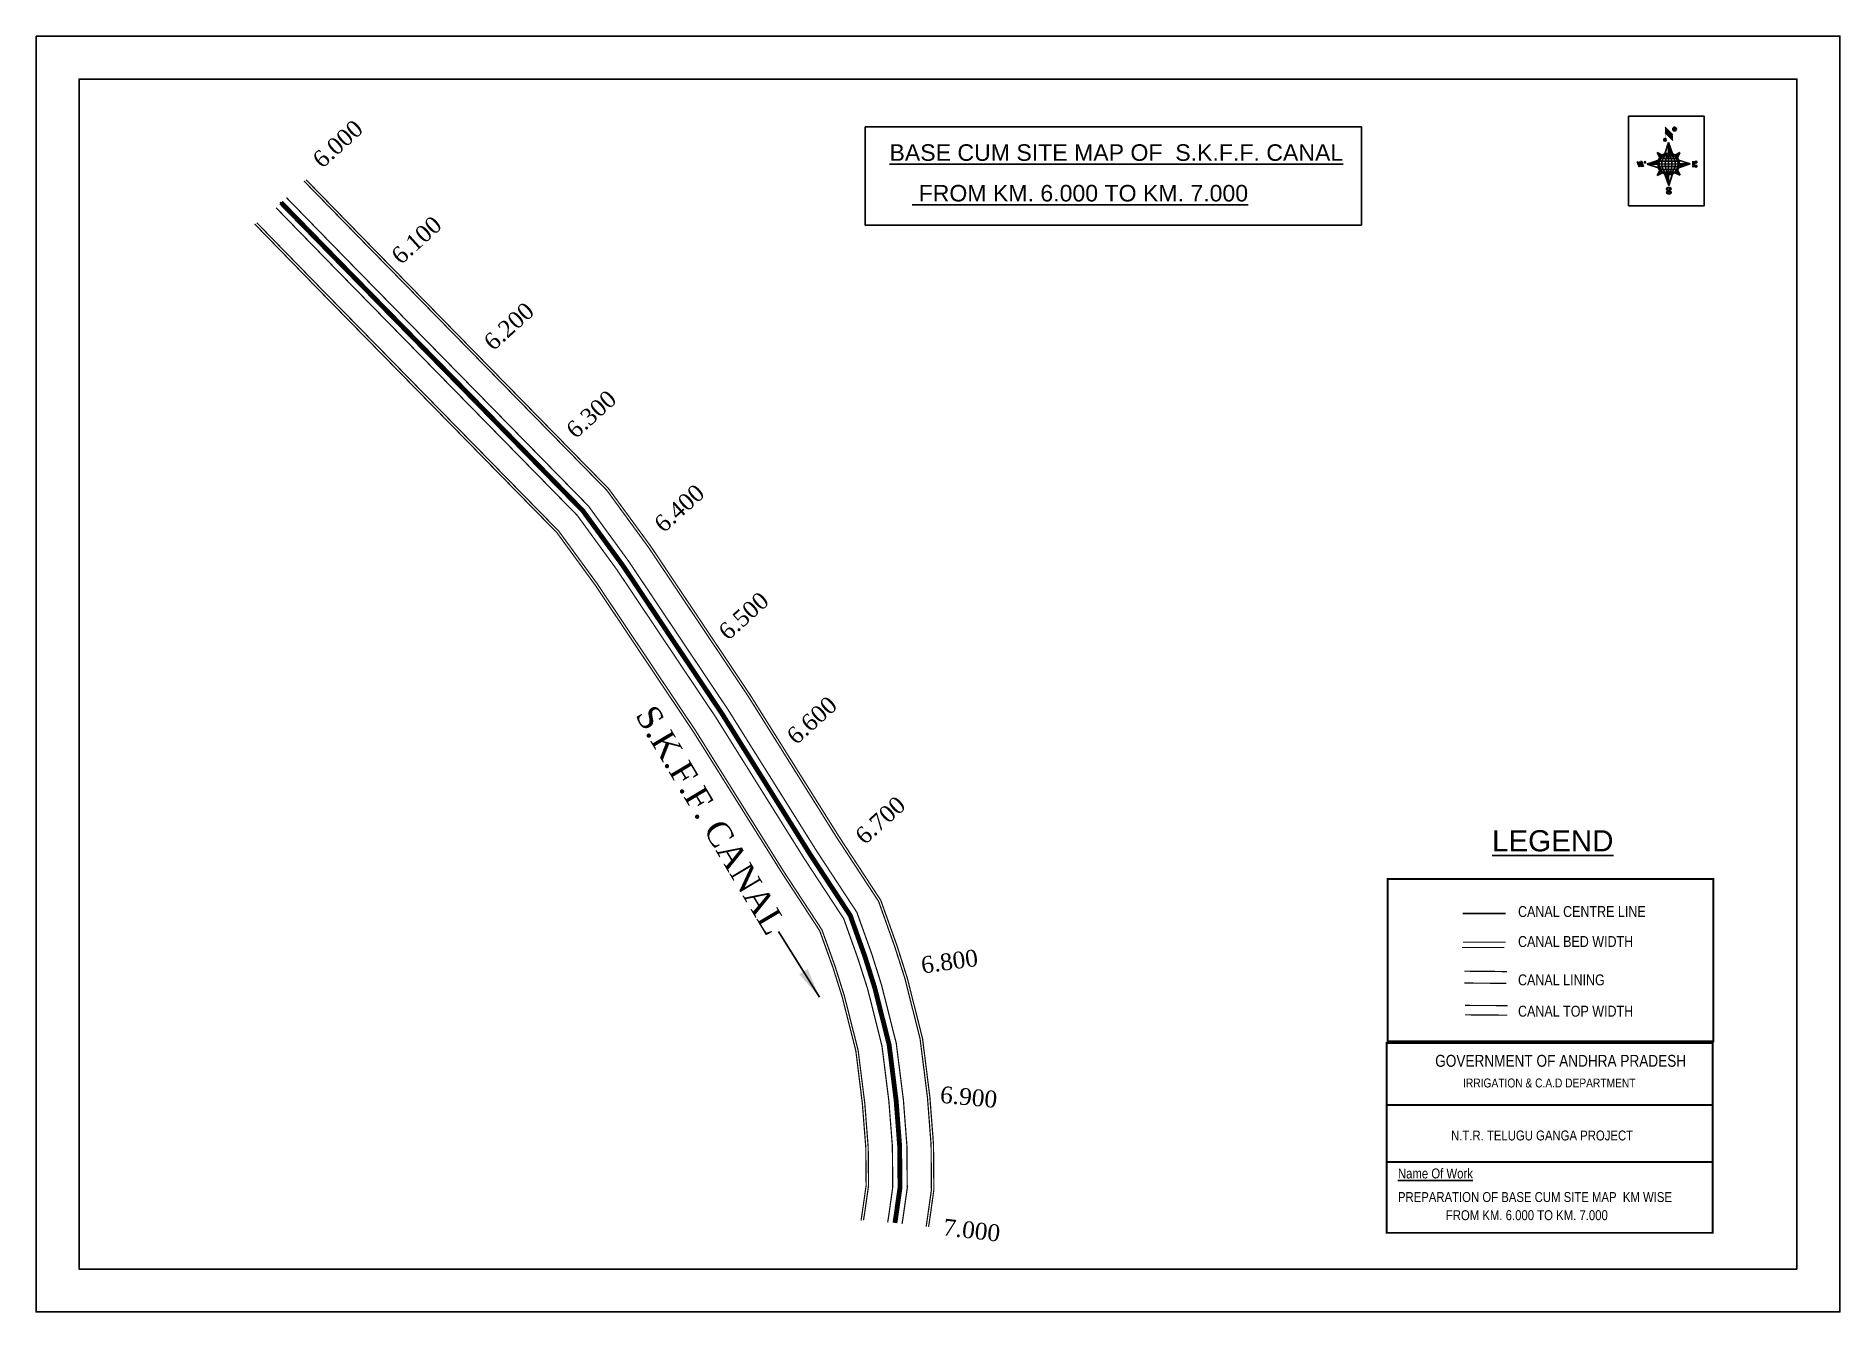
# Model space of a CAD drawing. Header units: inches. Extents: x 15 to 1506, y 6 to 1061.
import ezdxf
from ezdxf.enums import TextEntityAlignment as Align

# ---------------------------------------------------------------- set-up
doc = ezdxf.new("R2010")
doc.units = ezdxf.units.IN
doc.header["$MEASUREMENT"] = 0
for name, color, linetype in [('AQUADUCT', 1, 'Continuous'), ('bed with', 5, 'Continuous'), ('BLOCK', 7, 'Continuous'), ('bord', 1, 'Continuous'), ('C LINE COO', 6, 'Continuous'), ('cahnige', 7, 'Continuous'), ('FRAME 025', 7, 'Continuous'), ('lining', 4, 'Continuous'), ('TABLE', 7, 'Continuous'), ('TEXT', 7, 'Continuous'), ('TITLEBLOCK', 7, 'Continuous'), ('top of bund', 1, 'Continuous'), ('V', 6, 'Continuous'), ('ZSTU', 7, 'Continuous')]:
    doc.layers.add(name, color=color, linetype=linetype)
doc.styles.add('5mm', font='times.ttf', dxfattribs={"height": 3})
doc.styles.add('A', font='arial.ttf')
doc.styles.add('ARIALN', font='ARIALN.TTF')
doc.styles.get("Standard").update_dxf_attribs({"font": 'arial.ttf'})
doc.dimstyles.get("Standard").update_dxf_attribs({"dimtxt": 0.18, "dimasz": 0.18, "dimexe": 0.18, "dimexo": 0.0625, "dimgap": 0.09, "dimtad": 0, "dimtih": 1, "dimtoh": 1, "dimdec": 4, "dimzin": 0, "dimdsep": 46, "dimtxsty": 'Standard', "dimcen": 0.09, "dimadec": 0, "dimazin": 0, "dimtfac": 1, "dimtdec": 4, "dimtofl": 0, "dimtmove": 0, "dimatfit": 3, "dimfxl": 1, "dimtolj": 1, "dimtzin": 0, "dimarcsym": 0})
pattern_1 = [(267.297113149, (-8720374.938, 50637915.138), (10.5367255337, -0.497431438), [])]
pattern_2 = [(357.297113149, (-8720374.938, 50637915.138), (0.497431438, 10.5367255337), [])]

# ---------------------------------------------------------------- blocks, each defined once
blk = doc.blocks.new('*X3')
at = {"color": 0, "linetype": 'Continuous'}
for p, q in [((6321.6, 240.5), (6322.3, 241.2)), ((6321.6, 240.3), (6322.3, 241)), ((6321.6, 240.1), (6322.3, 240.8)), ((6321.6, 239.9), (6322.4, 240.7)), ((6321.6, 239.8), (6322.4, 240.6)), ((6321.6, 239.6), (6322.5, 240.5)), ((6321.6, 239.4), (6322.5, 240.3)), ((6321.6, 239.2), (6322.6, 240.2)), ((6321.7, 239.1), (6322.6, 240.1)), ((6321.8, 240.8), (6322.4, 241.4)), ((6321.8, 239), (6322.7, 240)), ((6321.8, 239), (6322.8, 239.9)), ((6321.9, 238.9), (6322.9, 239.8)), ((6322, 238.8), (6323, 239.7)), ((6322.1, 241.3), (6322.4, 241.6)), ((6322.1, 238.7), (6323.1, 239.6)), ((6322.2, 238.6), (6323.1, 239.6)), ((6322.3, 238.5), (6323.2, 239.5)), ((6322.4, 238.5), (6323.3, 239.4)), ((6322.5, 238.4), (6323.4, 239.3)), ((6322.7, 238.4), (6323.6, 239.3)), ((6322.8, 238.3), (6323.7, 239.2)), ((6322.9, 238.3), (6323.8, 239.1)), ((6323.1, 238.2), (6323.9, 239.1)), ((6323.2, 238.2), (6324, 239)), ((6323.3, 238.2), (6324.2, 239)), ((6323.5, 238.1), (6324.3, 238.9)), ((6323.7, 238.1), (6324.4, 238.9)), ((6323.8, 238.1), (6324.6, 238.8)), ((6324.1, 238.2), (6324.7, 238.8)), ((6324.3, 238.3), (6324.9, 238.8)), ((6324.6, 238.3), (6325.1, 238.8)), ((6324.8, 238.4), (6325.2, 238.8)), ((6325.1, 238.5), (6325.4, 238.8)), ((6325.4, 238.6), (6325.6, 238.8))]:
    blk.add_line(p, q, dxfattribs=at)
blk = doc.blocks.new('*X2')
at = {"color": 0, "linetype": 'Continuous'}
for p, q in [((6324.4, 240.3), (6324.5, 240.4)), ((6324.6, 240.3), (6324.8, 240.5)), ((6324.7, 240.2), (6325, 240.5)), ((6324.8, 240.2), (6325.2, 240.6)), ((6325, 240.1), (6325.5, 240.6)), ((6325.1, 240.1), (6325.6, 240.6)), ((6325.2, 240), (6325.8, 240.6)), ((6325.3, 240), (6326, 240.6)), ((6325.4, 239.9), (6326.1, 240.6)), ((6325.5, 239.8), (6326.2, 240.5)), ((6325.6, 239.8), (6326.3, 240.5)), ((6325.7, 239.7), (6326.5, 240.4)), ((6325.9, 239.6), (6326.6, 240.3)), ((6326, 239.5), (6326.7, 240.3)), ((6326, 239.4), (6326.8, 240.2)), ((6326.1, 239.3), (6327, 240.2)), ((6326.2, 239.3), (6327.1, 240.1)), ((6326.3, 239.2), (6327.1, 240)), ((6326.4, 239.1), (6327.2, 239.9)), ((6326.5, 239), (6327.3, 239.8)), ((6326.5, 238.9), (6327.4, 239.7)), ((6326.6, 238.8), (6327.5, 239.6)), ((6326.7, 238.7), (6327.5, 239.5)), ((6326.8, 238.6), (6327.6, 239.4)), ((6326.8, 238.5), (6327.7, 239.3)), ((6326.9, 238.3), (6327.8, 239.2)), ((6326.8, 236.5), (6327.4, 237)), ((6326.9, 238.2), (6327.9, 239.1)), ((6326.9, 236.8), (6327.6, 237.4)), ((6327, 238.1), (6327.8, 239)), ((6327, 237.9), (6327.8, 238.8)), ((6327, 237.8), (6327.8, 238.6)), ((6327, 237.6), (6327.8, 238.4)), ((6327, 237.4), (6327.8, 238.2)), ((6327, 237.3), (6327.8, 238)), ((6327, 237.1), (6327.8, 237.9))]:
    blk.add_line(p, q, dxfattribs=at)
blk = doc.blocks.new('H')
at = {"layer": 'bord', "extrusion": (0.000427885, 0.004792, 0.999988)}
h = blk.add_hatch(dxfattribs=at)
h.set_pattern_fill('LINE', color=8, scale=84.387686, angle=-2.7029, style=0)
h.set_pattern_definition(pattern_2)
h.paths.add_polyline_path([(-492, 786, -0.090992), (-448, 775), (-486, 912)])
h = blk.add_hatch(dxfattribs=at)
h.set_pattern_fill('LINE', color=8, scale=84.387686, angle=-92.7029, style=0)
h.set_pattern_definition(pattern_1)
h.paths.add_polyline_path([(-625, 665, -0.090992), (-615, 710), (-751, 671)])
h = blk.add_hatch(dxfattribs=at)
h.set_pattern_fill('LINE', color=8, scale=84.387686, angle=-92.7029, style=0)
h.set_pattern_definition(pattern_1)
h.paths.add_polyline_path([(-246, 647), (-372, 653, -0.090992), (-382, 609)])
h = blk.add_hatch(dxfattribs=at)
h.set_pattern_fill('LINE', color=8, scale=84.387686, angle=-2.7029, style=0)
h.set_pattern_definition(pattern_2)
h.paths.add_polyline_path([(-504, 533, -0.090992), (-549, 543), (-510, 406)])
for p, q in [((-516, 1087, -1217), (-432, 994, -1217)), ((-538, 774, -1216), (-487, 906, -1216)), ((-519, 1020, -1217), (-435, 927, -1216)), ((-487, 906, -1216), (-493, 780, -1216)), ((-487, 906, -1216), (-448, 769, -1216)), ((-865, 701, -1215), (-847, 638, -1215)), ((-847, 700, -1215), (-829, 637, -1215)), ((-829, 699, -1215), (-811, 636, -1215)), ((-829, 699, -1215), (-811, 698, -1215)), ((-811, 698, -1215), (-794, 635, -1215)), ((-752, 665, -1215), (-615, 704, -1215)), ((-752, 665, -1215), (-625, 659, -1215)), ((-619, 614, -1215), (-752, 665, -1215)), ((-627, 794, -1216), (-567, 760, -1216)), ((-627, 794, -1216), (-584, 747, -1215)), ((-599, 731, -1215), (-627, 794, -1216)), ((-421, 753, -1216), (-359, 781, -1216)), ((-359, 781, -1216), (-405, 739, -1216)), ((-359, 781, -1216), (-392, 721, -1215)), ((-246, 641, -1215), (-383, 603, -1215)), ((-379, 693, -1215), (-246, 641, -1215)), ((-373, 647, -1215), (-246, 641, -1215)), ((-213, 669, -1215), (-217, 601, -1215)), ((-197, 600, -1215), (-194, 668, -1215)), ((-639, 526, -1214), (-606, 585, -1215)), ((-639, 526, -1214), (-593, 568, -1215)), ((-577, 553, -1215), (-639, 526, -1214)), ((-511, 400, -1214), (-549, 537, -1214)), ((-460, 533, -1215), (-511, 400, -1214)), ((-505, 527, -1214), (-511, 400, -1214)), ((-371, 513, -1214), (-431, 546, -1215)), ((-371, 513, -1214), (-414, 560, -1215)), ((-399, 576, -1215), (-371, 513, -1214))]:
    blk.add_line(p, q, dxfattribs=at)
at = {"layer": 'bord', "color": 8, "linetype": 'ByBlock', "extrusion": (0.000427885, 0.004792, 0.999988)}
for p, q in [((-373, 647, -1215), (-625, 659, -1215)), ((-375, 679, -1215), (-620, 691, -1215)), ((-386, 711, -1215), (-605, 722, -1215)), ((-411, 744, -1216), (-578, 752, -1216)), ((-493, 780, -1216), (-505, 527, -1214)), ((-378, 616, -1215), (-623, 628, -1215)), ((-392, 585, -1215), (-611, 595, -1215)), ((-420, 555, -1215), (-587, 562, -1215))]:
    blk.add_line(p, q, dxfattribs=at)
at = {"layer": 'bord', "extrusion": (0.000427885, 0.004792, 0.999988), "elevation": -1212}
for points, const_width in [([(-522, 960), (-516, 1093)], 1.61), ([(-434, 933), (-428, 1066)], 1.61), ([(-870, 707), (-846, 706)], 0.642), ([(-829, 643), (-855, 644)], 0.642), ([(-829, 643), (-821, 678)], 0.642), ([(-811, 642), (-784, 641)], 0.642), ([(-793, 641), (-782, 694)], 0.642), ([(-223, 676), (-174, 673)], 0.706), ([(-195, 645), (-185, 644)], 0.706), ([(-177, 605), (-226, 607)], 0.706)]:
    blk.add_lwpolyline(points, dxfattribs=dict(at, const_width=const_width))
for points, const_width in [([(-414, 1073, 1), (-398, 1058, 1)], 22.3), ([(-530, 950, 1), (-520, 939, 1)], 14.8), ([(-776, 697, 1), (-769, 690, 1)], 8.9), ([(-178, 667, 1), (-171, 660, 1)], 9.79), ([(-180, 618, 1), (-173, 611, 1)], 9.79), ([(-525, 322, 1), (-533, 329, 1)], 11.1), ([(-490, 362, 1), (-498, 369, 1)], 11.1)]:
    blk.add_lwpolyline(points, format="xyb", close=True, dxfattribs=dict(at, const_width=const_width))
for points in [[(-537, 317), (-531, 310), (-520, 307), (-505, 307), (-494, 310), (-486, 318), (-487, 326), (-491, 333), (-494, 336), (-503, 341), (-522, 347), (-530, 352), (-534, 355), (-537, 363), (-537, 373), (-530, 381), (-520, 384), (-504, 384), (-493, 380), (-487, 373)], [(-522, 348), (-526, 354), (-528, 361), (-528, 371), (-526, 375), (-521, 381), (-515, 384)], [(-505, 307), (-499, 312), (-497, 319), (-497, 327), (-501, 335), (-509, 343)]]:
    blk.add_lwpolyline(points, dxfattribs=at)
at = {"layer": 'bord', "extrusion": (0.000427885, 0.004792, 0.999988)}
for centre, radius in [((-406, 1065, -1212), 22.3), ((-525, 944, -1212), 14.8), ((-773, 694, -1212), 8.9), ((-498, 659, -1212), 127), ((-174, 663, -1212), 9.79), ((-177, 615, -1212), 9.79), ((-529, 325, -1212), 11.1), ((-494, 365, -1212), 11.1)]:
    blk.add_circle(centre, radius, dxfattribs=at)
at = {"layer": 'bord', "color": 8, "linetype": 'ByBlock', "extrusion": (0.000427885, 0.004792, 0.999988)}
for centre, radius, start, end in [((-482, 658, -1212), 128, 94.9254, 259.6691), ((-437, 656, -1212), 141, 113.2864, 241.308), ((-316, 651, -1212), 222, 142.5892, 212.0053), ((-560, 662, -1212), 141, 293.2864, 61.308), ((-681, 668, -1212), 222, 322.5892, 32.0053), ((-515, 660, -1212), 128, 274.9254, 79.6691)]:
    blk.add_arc(centre, radius, start, end, dxfattribs=at)
at = {"layer": 'bord', "extrusion": (0.000427885, 0.004792, 0.999988)}
for points in [[(-516, 1093, -1212), (-431, 1000, -1212), (-519, 1026, -1212), (-434, 933, -1212)], [(-864, 707, -1212), (-846, 706, -1212), (-846, 644, -1212), (-829, 643, -1212)], [(-829, 705, -1212), (-811, 704, -1212), (-811, 642, -1212), (-793, 641, -1212)], [(-193, 674, -1212), (-197, 606, -1212), (-213, 675, -1212), (-216, 607, -1212)]]:
    blk.add_solid(points, dxfattribs=at)
at = {"layer": 'bord', "extrusion": (0.000427885, 0.004792, 0.999988), "xscale": 7.977342409717546, "yscale": 7.977342408231451, "zscale": 7.977342408476333, "rotation": 138.0840426661453}
for name, p in [('*X2', (38301, -31929, -1212)), ('*X3', (38314, -31951, -1212))]:
    blk.add_blockref(name, p, dxfattribs=at)
blk = doc.blocks.new('KKKK')
at = {"layer": 'cahnige', "color": 1, "style": '5mm'}
blk.add_text('S.K.F.F. CANAL', height=20, rotation=19.1758, dxfattribs=at).set_placement((317677.4, 1602113.8))
at = {"layer": 'ZSTU', "color": 1}
blk.add_leader([(317936.6, 1602216.4), (317876.5, 1602194.2)], dimstyle='Standard', override={"dimasz": 25, "dimgap": 0.09, "dimtad": 0}, dxfattribs=at)

msp = doc.modelspace()

# ---------------------------------------------------------------- linework, layer by layer
at = {"linetype": 'ByBlock'}
for points in [[(14.6, 1061), (1506, 1061), (1506, 6.3), (14.6, 6.3)], [(1470.5, 41.8), (50.1, 41.8), (50.1, 1025.5), (1470.5, 1025.5)]]:
    msp.add_lwpolyline(points, close=True, dxfattribs=at)
at = {"linetype": 'ByBlock', "elevation": -0.1}
msp.add_lwpolyline([(1331.3, 994.8), (1393.9, 994.8), (1393.9, 920.7), (1331.3, 920.7)], close=True, dxfattribs=at)
at = {"layer": 'bed with', "const_width": 1}
for points in [[(730.6, 79), (731.4, 84.2), (734.9, 108.7), (734.6, 143.9), (731.7, 181.7), (725.8, 228.4), (713.7, 276.4), (705.6, 302.1), (693.2, 336.7), (660, 387.3), (586.7, 504.2), (504.8, 626.5), (471.3, 672.5), (271.2, 876.6), (221.7, 927.4)], [(718.7, 80.3), (719.6, 86), (722.9, 109.5), (722.6, 143.4), (719.7, 180.5), (714, 226.2), (702.2, 273.1), (694.2, 298.2), (682.4, 331.3), (649.9, 380.8), (576.7, 497.7), (495, 619.6), (462.1, 664.7), (262.6, 868.2), (213, 919.1)], [(1228.6, 307.6), (1226.6, 307.6), (1193.8, 307.6), (1193.6, 307.6)], [(1229.8, 312), (1226.6, 312), (1194.5, 312)]]:
    msp.add_lwpolyline(points, dxfattribs=at)
at = {"layer": 'BLOCK', "color": 4}
for p in [(216.9, 923.3), (288.2, 850.7), (359.4, 778), (430.7, 705.4), (496.3, 628), (553.2, 543.6), (608.5, 458.2), (662.8, 372.1), (706, 280.9), (725.7, 181.2)]:
    msp.add_point(p, dxfattribs=at)
at = {"layer": 'C LINE COO', "const_width": 4}
msp.add_lwpolyline([(724.7, 79.9), (725.5, 85.1), (728.9, 109.1), (728.6, 143.6), (725.7, 181.1), (719.9, 227.3), (707.9, 274.7), (699.9, 300.1), (687.8, 334), (654.9, 384.1), (581.7, 500.9), (499.9, 623.1), (466.7, 668.6), (266.9, 872.4), (217.1, 923.4)], dxfattribs=at)
at = {"layer": 'FRAME 025', "lineweight": -3, "const_width": 1.64}
for points in [[(1132.2, 364.1), (1401.4, 364.1), (1401.4, 229.9), (1132.2, 229.9)], [(1131.3, 228.7), (1400.8, 228.7), (1400.8, 71.7), (1131.3, 71.7)]]:
    msp.add_lwpolyline(points, close=True, dxfattribs=at)
for points in [[(1131.3, 177.4), (1400.8, 177.4)], [(1131.3, 130.3), (1400.8, 130.3)], [(1131.3, 71.7), (1400.8, 71.7)]]:
    msp.add_lwpolyline(points, dxfattribs=at)
at = {"layer": 'lining', "const_width": 1}
for points in [[(750.5, 76.9), (751.2, 81.3), (754.9, 107.4), (754.6, 144.7), (751.6, 183.7), (745.5, 232.1), (733, 281.8), (724.5, 308.4), (711.2, 345.7), (676.8, 398.1), (603.5, 515.1), (521.2, 638), (486.6, 685.4), (285.5, 890.6), (236.1, 941.2)], [(698.7, 82), (699.8, 88.9), (702.9, 110.8), (702.6, 142.5), (699.8, 178.5), (694.3, 222.5), (682.9, 267.6), (675.3, 291.8), (664.3, 322.3), (633, 370), (559.9, 486.8), (478.6, 608.2), (446.8, 651.7), (248.3, 854.2), (197.1, 906.7)], [(1195.5, 288), (1220.2, 287.8), (1230.9, 287.6)], [(1195.4, 278.2), (1222.3, 278), (1230.3, 277.9)]]:
    msp.add_lwpolyline(points, dxfattribs=at)
at = {"layer": 'top of bund', "color": 1, "const_width": 1}
for points in [[(752.5, 76.7), (753.2, 81), (756.9, 107.2), (756.6, 144.8), (753.6, 183.9), (747.5, 232.5), (734.9, 282.4), (726.4, 309.1), (713, 346.6), (678.5, 399.2), (605.2, 516.1), (522.9, 639.1), (488.1, 686.7), (286.9, 892), (237.8, 942.3)], [(696.7, 81.9), (697.8, 89.2), (700.9, 110.9), (700.6, 142.4), (697.8, 178.3), (692.4, 222.1), (681, 267.1), (673.4, 291.2), (662.5, 321.4), (631.4, 369), (558.2, 485.7), (477, 607), (445.3, 650.4), (246.8, 852.8), (195.3, 905.7)]]:
    msp.add_lwpolyline(points, dxfattribs=at)
at = {"layer": 'top of bund', "const_width": 1}
for points in [[(1196, 259.7), (1220.6, 259.6), (1231.4, 259.4)], [(1231, 251.6), (1223.1, 251.7), (1196.1, 251.9)]]:
    msp.add_lwpolyline(points, dxfattribs=at)
at = {"layer": 'V', "color": 6, "const_width": 0.229}
msp.add_lwpolyline([(1229.6, 335.6), (1227, 335.6), (1194.4, 335.6)], dxfattribs=at)
at = {"layer": 'V', "color": 6}
msp.add_lwpolyline([(1194.4, 335.6), (1229.6, 335.6)], dxfattribs=at)
at = {"layer": 'ZSTU'}
msp.add_lwpolyline([(700, 986.1), (1110.4, 986.1), (1110.4, 904.8), (700, 904.8)], close=True, dxfattribs=at)

# ---------------------------------------------------------------- block references
at = {"layer": 'AQUADUCT', "color": 1, "xscale": 0.0703495379661093, "yscale": 0.07034953800030053, "zscale": 0.07034953795990817, "rotation": 3.078330607406165}
msp.add_blockref('H', (1401.9, 911.3, 85.4), dxfattribs=at)
at = {"layer": 'ZSTU', "rotation": 281.638157366236}
msp.add_blockref('KKKK', (-1632751.8, -11548.8), dxfattribs=at)

# ---------------------------------------------------------------- texts
at = {"layer": 'cahnige', "style": '5mm'}
for s, rotation, p in [('6.000', 42.0232, (251.1, 951)), ('6.100', 42.0232, (316.2, 871.5)), ('6.200', 42.0232, (392.6, 800.2)), ('6.300', 42.0232, (460.7, 727.5)), ('6.400', 42.0232, (533.5, 649.8)), ('6.500', 42.0232, (586.7, 560.8)), ('6.600', 42.0232, (643.1, 474.5)), ('6.700', 42.0232, (699.7, 391.9)), ('6.800', 7.9264, (747.4, 286)), ('6.900', 354.7119, (761.6, 179.3)), ('7.000', 353.4887, (764, 69.7))]:
    msp.add_text(s, height=13.88, rotation=rotation, dxfattribs=at).set_placement(p)
at = {"layer": 'TABLE', "extrusion": (0.000201441, 0.004807, 0.999988), "style": 'A'}
msp.add_text('%%ULEGEND', height=17.48, rotation=359.9999, dxfattribs=at).set_placement((1268.6, 395.8, 2.2), align=Align.MIDDLE)
at = {"layer": 'TEXT', "color": 6}
for s, p in [('%%UBASE CUM SITE MAP OF  S.K.F.F. CANAL', (720.2, 957.9)), ('%%U FROM KM. 6.000 TO KM. 7.000', (739, 924.3))]:
    msp.add_text(s, height=13.655, dxfattribs=at).set_placement(p)
at = {"layer": 'TITLEBLOCK', "extrusion": (0.000201441, 0.004807, 0.999988), "style": 'ARIALN'}
for s, height, p in [('CANAL CENTRE LINE', 9.013, (1239.9, 332.8, 1.8)), ('CANAL BED WIDTH', 9.013, (1239.9, 308, 1.7)), ('CANAL LINING', 9.013, (1239.9, 276.3, 1.6)), ('CANAL TOP WIDTH', 9.013, (1239.9, 250.4, 1.5)), ('GOVERNMENT OF ANDHRA PRADESH ', 9.822, (1171.4, 209, 0)), ('IRRIGATION & C.A.D DEPARTMENT', 7.366, (1194.5, 191.9, -0.1)), ('N.T.R. TELUGU GANGA PROJECT', 8.185, (1184.5, 148.1, 0)), ('%%UName Of Work', 8.185, (1140.6, 116.7, -0.2)), ('PREPARATION OF BASE CUM SITE MAP  KM WISE', 8.185, (1140.6, 97.2, -0.3))]:
    msp.add_text(s, height=height, rotation=359.9999, dxfattribs=at).set_placement(p)
at = {"layer": 'TITLEBLOCK', "style": 'ARIALN'}
msp.add_text(' FROM KM. 6.000 TO KM. 7.000', height=8.185, rotation=359.9999, dxfattribs=at).set_placement((1177.6, 82.2))

doc.saveas('drawing.dxf')
